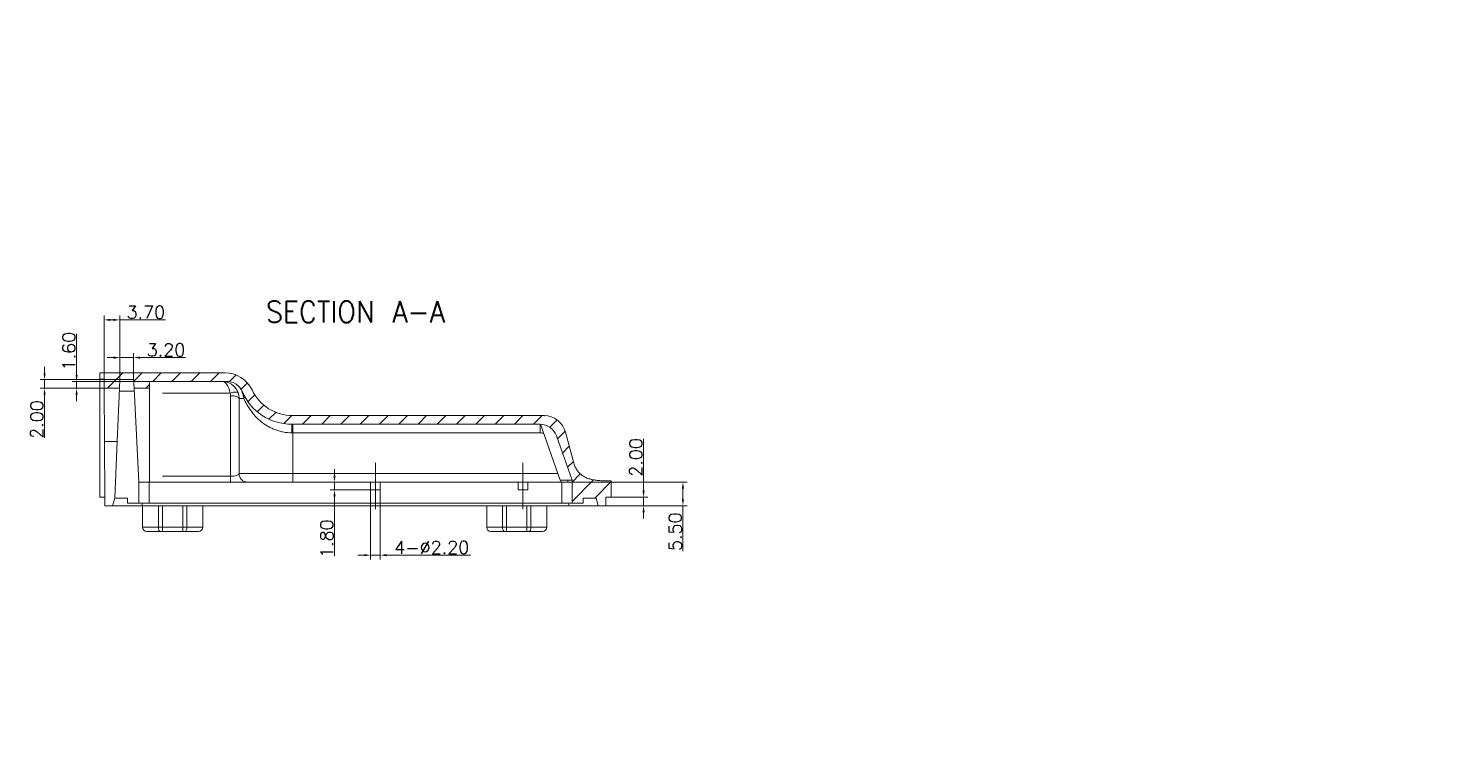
# Model space of a CAD drawing. Header units: millimetres. Extents: x -894 to 2281, y 379 to 1725.
# Drawn here: x -413.9 to -83.3, y 1052.5 to 1221.9 of the extents above; entities that cross this region are included whole.
import ezdxf
from ezdxf.lldxf.tags import DXFTag

# ---------------------------------------------------------------- set-up
doc = ezdxf.new("R2010")
doc.units = ezdxf.units.MM
for name, color, linetype, true_color in [('1', 7, 'Continuous', 0xffffff), ('6', 7, 'Continuous', 0xffffff), ('Top', 7, 'Continuous', 0xffffff)]:
    doc.layers.add(name, color=color, linetype=linetype, true_color=true_color)
doc.layers.add('尺寸线层', color=3, linetype='Continuous')
doc.styles.get("Standard").update_dxf_attribs({"font": 'txt', "bigfont": 'gbcbig.shx'})
doc.styles.add('标准', font='txt.shx')
tags = doc.linetypes.add('PHANTOM', pattern=[50.5, 18, -6.5, 6.5, -6.5, 6.5, -6.5]).pattern_tags.tags
tags[14:15] = [DXFTag(74, 4), DXFTag(75, 0), DXFTag(340, '0'), DXFTag(46, 0.0), DXFTag(50, 0.0), DXFTag(44, 0.0), DXFTag(45, 0.0)]
tags[12:13] = [DXFTag(74, 4), DXFTag(75, 0), DXFTag(340, '0'), DXFTag(46, 0.0), DXFTag(50, 0.0), DXFTag(44, 0.0), DXFTag(45, 0.0)]
tags[10:11] = [DXFTag(74, 4), DXFTag(75, 0), DXFTag(340, '0'), DXFTag(46, 0.0), DXFTag(50, 0.0), DXFTag(44, 0.0), DXFTag(45, 0.0)]
tags[8:9] = [DXFTag(74, 4), DXFTag(75, 0), DXFTag(340, '0'), DXFTag(46, 0.0), DXFTag(50, 0.0), DXFTag(44, 0.0), DXFTag(45, 0.0)]
tags[6:7] = [DXFTag(74, 4), DXFTag(75, 0), DXFTag(340, '0'), DXFTag(46, 0.0), DXFTag(50, 0.0), DXFTag(44, 0.0), DXFTag(45, 0.0)]
tags[4:5] = [DXFTag(74, 4), DXFTag(75, 0), DXFTag(340, '0'), DXFTag(46, 0.0), DXFTag(50, 0.0), DXFTag(44, 0.0), DXFTag(45, 0.0)]
doc.dimstyles.get("Standard").update_dxf_attribs({"dimtxt": 3, "dimasz": 1.5, "dimexe": 0.5, "dimexo": 0.05, "dimgap": 0.3, "dimtad": 1, "dimtih": 1, "dimtoh": 1, "dimzin": 0, "dimdsep": 46, "dimtxsty": 'Standard', "dimcen": 0.09, "dimadec": 1, "dimazin": 0, "dimtfac": 1, "dimtmove": 0, "dimatfit": 3, "dimfxl": 1, "dimtolj": 1, "dimtzin": 0, "dimlwd": 13, "dimlwe": 13, "dimarcsym": 0})
doc.dimstyles.new('小粟', dxfattribs={"dimtxt": 2.5, "dimasz": 1.5, "dimexe": 1, "dimexo": 0.05, "dimgap": 0.3, "dimtad": 1, "dimzin": 0, "dimdsep": 46, "dimtxsty": 'Standard', "dimcen": 0.09, "dimadec": 1, "dimazin": 0, "dimtfac": 1, "dimtmove": 0, "dimatfit": 3, "dimfxl": 1, "dimtolj": 1, "dimtzin": 0, "dimlwd": 13, "dimlwe": 13, "dimarcsym": 0})
doc.dimstyles.new('小粟 Standard', dxfattribs={"dimtxt": 3, "dimasz": 1.5, "dimexe": 1, "dimexo": 0.05, "dimgap": 0.3, "dimtad": 1, "dimzin": 0, "dimdsep": 46, "dimtxsty": 'Standard', "dimcen": 0.09, "dimadec": 1, "dimazin": 0, "dimtfac": 1, "dimtmove": 0, "dimatfit": 3, "dimfxl": 1, "dimtolj": 1, "dimtzin": 0, "dimlwd": 13, "dimlwe": 13, "dimarcsym": 0})

# ---------------------------------------------------------------- blocks, each defined once
blk = doc.blocks.new('*D26')
at = {"layer": 'Defpoints', "color": 0}
for p in [(-278.03, 1112.56), (-270.46, 1112.56), (-279.23, 1110.56)]:
    blk.add_point(p, dxfattribs=at)
at = {"layer": '尺寸线层', "color": 0, "lineweight": 13}
for p, q in [((-270.46, 1114.06), (-270.46, 1126.13)), ((-277.98, 1112.56), (-269.46, 1112.56)), ((-270.46, 1110.56), (-270.46, 1112.56)), ((-279.18, 1110.56), (-269.46, 1110.56)), ((-270.46, 1109.06), (-270.46, 1107.56))]:
    blk.add_line(p, q, dxfattribs=at)
at = {"layer": '尺寸线层', "color": 0}
for points in [[(-270.71, 1114.06), (-270.21, 1114.06), (-270.46, 1112.56)], [(-270.71, 1109.06), (-270.21, 1109.06), (-270.46, 1110.56)]]:
    blk.add_solid(points, dxfattribs=at)
at = {"layer": '尺寸线层', "color": 0, "insert": (-272.26, 1121.83), "char_height": 3, "attachment_point": 5, "rotation": 90, "style": '标准'}
blk.add_mtext('\\A1;2.00', dxfattribs=at)
blk = doc.blocks.new('*D27')
at = {"layer": 'Defpoints', "color": 0}
for p in [(-402.62, 1139.56), (-396.22, 1137.96), (-385.63, 1139.56)]:
    blk.add_point(p, dxfattribs=at)
at = {"layer": '尺寸线层', "color": 0, "lineweight": 13}
for p, q in [((-402.62, 1141.06), (-402.62, 1150.66)), ((-385.68, 1139.56), (-403.62, 1139.56)), ((-396.27, 1137.96), (-403.62, 1137.96)), ((-402.62, 1137.96), (-402.62, 1139.56)), ((-402.62, 1136.46), (-402.62, 1134.96))]:
    blk.add_line(p, q, dxfattribs=at)
at = {"layer": '尺寸线层', "color": 0}
for points in [[(-402.87, 1141.06), (-402.37, 1141.06), (-402.62, 1139.56)], [(-402.87, 1136.46), (-402.37, 1136.46), (-402.62, 1137.96)]]:
    blk.add_solid(points, dxfattribs=at)
at = {"layer": '尺寸线层', "color": 0, "insert": (-404.42, 1146.61), "char_height": 3, "attachment_point": 5, "rotation": 90, "style": '标准'}
blk.add_mtext('\\A1;1.60', dxfattribs=at)
blk = doc.blocks.new('*D28')
at = {"layer": 'Defpoints', "color": 0}
for p in [(-410.09, 1137.96), (-396.22, 1137.96), (-392.53, 1139.96)]:
    blk.add_point(p, dxfattribs=at)
at = {"layer": '尺寸线层', "color": 0, "lineweight": 13}
for p, q in [((-410.09, 1141.46), (-410.09, 1142.96)), ((-392.58, 1139.96), (-411.09, 1139.96)), ((-396.27, 1137.96), (-411.09, 1137.96)), ((-410.09, 1139.96), (-410.09, 1137.96)), ((-410.09, 1136.46), (-410.09, 1126.36))]:
    blk.add_line(p, q, dxfattribs=at)
at = {"layer": '尺寸线层', "color": 0}
for points in [[(-410.34, 1141.46), (-409.84, 1141.46), (-410.09, 1139.96)], [(-410.34, 1136.46), (-409.84, 1136.46), (-410.09, 1137.96)]]:
    blk.add_solid(points, dxfattribs=at)
at = {"layer": '尺寸线层', "color": 0, "insert": (-411.89, 1130.66), "char_height": 3, "attachment_point": 5, "rotation": 90, "style": '标准'}
blk.add_mtext('\\A1;2.00', dxfattribs=at)
blk = doc.blocks.new('*D29')
at = {"layer": 'Defpoints', "color": 0}
for p in [(-392.53, 1153.89), (-396.23, 1141.56), (-392.53, 1139.96)]:
    blk.add_point(p, dxfattribs=at)
at = {"layer": '尺寸线层', "color": 0, "lineweight": 13}
for p, q in [((-396.23, 1141.61), (-396.23, 1154.89)), ((-394.73, 1153.89), (-394.03, 1153.89)), ((-392.53, 1140.01), (-392.53, 1154.89)), ((-392.53, 1153.89), (-381.93, 1153.89))]:
    blk.add_line(p, q, dxfattribs=at)
at = {"layer": '尺寸线层', "color": 0}
for points in [[(-394.73, 1154.14), (-394.73, 1153.64), (-396.23, 1153.89)], [(-394.03, 1154.14), (-394.03, 1153.64), (-392.53, 1153.89)]]:
    blk.add_solid(points, dxfattribs=at)
at = {"layer": '尺寸线层', "color": 0, "insert": (-386.48, 1155.69), "char_height": 3, "attachment_point": 5, "style": '标准'}
blk.add_mtext('\\A1;3.70', dxfattribs=at)
blk = doc.blocks.new('*D30')
at = {"layer": 'Defpoints', "color": 0}
for p in [(-389.33, 1145.1), (-392.53, 1139.96), (-389.33, 1139.96)]:
    blk.add_point(p, dxfattribs=at)
at = {"layer": '尺寸线层', "color": 0, "lineweight": 13}
for p, q in [((-394.03, 1145.1), (-395.53, 1145.1)), ((-392.53, 1140.01), (-392.53, 1146.1)), ((-392.53, 1145.1), (-389.33, 1145.1)), ((-389.33, 1140.01), (-389.33, 1146.1)), ((-387.83, 1145.1), (-377.23, 1145.1))]:
    blk.add_line(p, q, dxfattribs=at)
at = {"layer": '尺寸线层', "color": 0}
for points in [[(-394.03, 1145.35), (-394.03, 1144.85), (-392.53, 1145.1)], [(-387.83, 1145.35), (-387.83, 1144.85), (-389.33, 1145.1)]]:
    blk.add_solid(points, dxfattribs=at)
at = {"layer": '尺寸线层', "color": 0, "insert": (-381.78, 1146.9), "char_height": 3, "attachment_point": 5, "style": '标准'}
blk.add_mtext('\\A1;3.20', dxfattribs=at)
blk = doc.blocks.new('*D31')
at = {"layer": 'Defpoints', "color": 0}
for p in [(-342.5, 1116.06), (-334.08, 1116.06), (-334.08, 1114.26)]:
    blk.add_point(p, dxfattribs=at)
at = {"layer": '尺寸线层', "color": 0, "lineweight": 13}
for p, q in [((-342.5, 1117.56), (-342.5, 1119.06)), ((-334.13, 1116.06), (-343.5, 1116.06)), ((-334.13, 1114.26), (-343.5, 1114.26)), ((-342.5, 1116.06), (-342.5, 1114.26)), ((-342.5, 1112.76), (-342.5, 1098.84))]:
    blk.add_line(p, q, dxfattribs=at)
at = {"layer": '尺寸线层', "color": 0}
for points in [[(-342.75, 1117.56), (-342.25, 1117.56), (-342.5, 1116.06)], [(-342.75, 1112.76), (-342.25, 1112.76), (-342.5, 1114.26)]]:
    blk.add_solid(points, dxfattribs=at)
at = {"layer": '尺寸线层', "color": 0, "insert": (-344.3, 1102.89), "char_height": 3, "attachment_point": 5, "rotation": 90, "style": '标准'}
blk.add_mtext('\\A1;1.80', dxfattribs=at)
blk = doc.blocks.new('*D33')
at = {"layer": 'Defpoints', "color": 0}
for p in [(-334.08, 1114.26), (-331.88, 1114.26), (-331.88, 1099.04)]:
    blk.add_point(p, dxfattribs=at)
at = {"layer": '尺寸线层', "color": 0, "lineweight": 13}
for p, q in [((-334.08, 1114.21), (-334.08, 1098.04)), ((-331.88, 1114.21), (-331.88, 1098.04)), ((-335.58, 1099.04), (-337.08, 1099.04)), ((-334.08, 1099.04), (-331.88, 1099.04)), ((-330.38, 1099.04), (-310.78, 1099.04))]:
    blk.add_line(p, q, dxfattribs=at)
at = {"layer": '尺寸线层', "color": 0}
for points in [[(-335.58, 1099.29), (-335.58, 1098.79), (-334.08, 1099.04)], [(-330.38, 1099.29), (-330.38, 1098.79), (-331.88, 1099.04)]]:
    blk.add_solid(points, dxfattribs=at)
at = {"layer": '尺寸线层', "color": 0, "insert": (-319.83, 1100.84), "char_height": 3, "attachment_point": 5, "style": '标准'}
blk.add_mtext('\\A1;4-%%C2.20', dxfattribs=at)
blk = doc.blocks.new('*D57')
at = {"layer": 'Defpoints', "color": 0}
for p in [(-396.13, 1420.34), (-406.84, 1284.54), (-396.13, 1284.54), (1659.05, 1138.37), (1865.25, 1138.37), (1865.25, 1089.42)]:
    blk.add_point(p, dxfattribs=at)
at = {"layer": '尺寸线层', "color": 0, "lineweight": 13}
for p, q in [((-396.18, 1420.34), (-407.84, 1420.34)), ((-406.84, 1418.84), (-406.84, 1286.04)), ((-396.18, 1284.54), (-407.84, 1284.54)), ((1659.05, 1138.32), (1659.05, 1088.92)), ((1865.25, 1138.32), (1865.25, 1088.92)), ((1660.55, 1089.42), (1863.75, 1089.42))]:
    blk.add_line(p, q, dxfattribs=at)
at = {"layer": '尺寸线层', "color": 0}
for points in [[(-407.09, 1418.84), (-406.59, 1418.84), (-406.84, 1420.34)], [(-407.09, 1286.04), (-406.59, 1286.04), (-406.84, 1284.54)], [(1660.55, 1089.67), (1660.55, 1089.17), (1659.05, 1089.42)], [(1863.75, 1089.67), (1863.75, 1089.17), (1865.25, 1089.42)]]:
    blk.add_solid(points, dxfattribs=at)
at = {"layer": '尺寸线层', "color": 0, "insert": (-408.64, 1364.24), "char_height": 3, "attachment_point": 5, "rotation": 90}
blk.add_mtext('\\A1;135.80', dxfattribs=at)
at = {"layer": '尺寸线层', "color": 0, "lineweight": -3, "insert": (1762.15, 1091.22), "char_height": 3, "attachment_point": 5, "style": '标准'}
blk.add_mtext('\\A1;206.20', dxfattribs=at)
blk = doc.blocks.new('*D58')
at = {"layer": 'Defpoints', "color": 0}
for p in [(-289.53, 1433.19), (-289.53, 1271.69), (-235.71, 1271.69), (1837.75, 1057.52), (1825.85, 1020.72), (1880.08, 1020.72)]:
    blk.add_point(p, dxfattribs=at)
at = {"layer": '尺寸线层', "color": 0, "lineweight": 13}
for p, q in [((-289.48, 1433.19), (-234.71, 1433.19)), ((-235.71, 1431.69), (-235.71, 1273.19)), ((-289.48, 1271.69), (-234.71, 1271.69)), ((1837.8, 1057.52), (1881.08, 1057.52)), ((1880.08, 1056.02), (1880.08, 1022.22)), ((1825.9, 1020.72), (1881.08, 1020.72))]:
    blk.add_line(p, q, dxfattribs=at)
at = {"layer": '尺寸线层', "color": 0}
for points in [[(-235.96, 1431.69), (-235.46, 1431.69), (-235.71, 1433.19)], [(-235.96, 1273.19), (-235.46, 1273.19), (-235.71, 1271.69)], [(1879.83, 1056.02), (1880.33, 1056.02), (1880.08, 1057.52)], [(1879.83, 1022.22), (1880.33, 1022.22), (1880.08, 1020.72)]]:
    blk.add_solid(points, dxfattribs=at)
at = {"layer": '尺寸线层', "color": 0, "insert": (-237.51, 1352.44), "char_height": 3, "attachment_point": 5, "rotation": 90}
blk.add_mtext('\\A1;161.50', dxfattribs=at)
at = {"layer": '尺寸线层', "color": 0, "lineweight": -3, "insert": (1878.53, 1039.12), "char_height": 2.5, "attachment_point": 5, "rotation": 90, "style": '标准'}
blk.add_mtext('\\A1;36.80', dxfattribs=at)
blk = doc.blocks.new('*D59')
at = {"layer": 'Defpoints', "color": 0}
for p in [(-333.38, 1285.54), (-337.63, 1261.15), (-333.38, 1253.89), (1660.05, 1057.72), (1643.88, 1020.72), (1698.45, 1020.72)]:
    blk.add_point(p, dxfattribs=at)
at = {"layer": '尺寸线层', "color": 0, "lineweight": 13}
for p, q in [((-333.38, 1285.49), (-333.38, 1252.89)), ((-337.63, 1261.1), (-337.63, 1252.89)), ((-337.63, 1253.89), (-349.25, 1253.89)), ((-334.88, 1253.89), (-336.13, 1253.89)), ((1660, 1057.72), (1642.88, 1057.72)), ((1643.88, 1056.22), (1643.88, 1022.22)), ((1698.4, 1020.72), (1642.88, 1020.72))]:
    blk.add_line(p, q, dxfattribs=at)
at = {"layer": '尺寸线层', "color": 0}
for points in [[(-336.13, 1254.14), (-336.13, 1253.64), (-337.63, 1253.89)], [(-334.88, 1254.14), (-334.88, 1253.64), (-333.38, 1253.89)], [(1643.63, 1056.22), (1644.13, 1056.22), (1643.88, 1057.72)], [(1643.63, 1022.22), (1644.13, 1022.22), (1643.88, 1020.72)]]:
    blk.add_solid(points, dxfattribs=at)
at = {"layer": '尺寸线层', "color": 0, "insert": (-344.45, 1255.69), "char_height": 3, "attachment_point": 5}
blk.add_mtext('\\A1;4.25', dxfattribs=at)
at = {"layer": '尺寸线层', "color": 0, "lineweight": -3, "insert": (1642.33, 1039.22), "char_height": 2.5, "attachment_point": 5, "rotation": 90, "style": '标准'}
blk.add_mtext('\\A1;37.00', dxfattribs=at)
blk = doc.blocks.new('*D60')
at = {"layer": 'Defpoints', "color": 0}
for p in [(-332.98, 1276.84), (-337.63, 1262.26), (-332.98, 1241.98), (1932.55, 1240.17), (1908.38, 1121.77), (1932.55, 1121.77)]:
    blk.add_point(p, dxfattribs=at)
at = {"layer": '尺寸线层', "color": 0, "lineweight": 13}
for p, q in [((-332.98, 1276.79), (-332.98, 1240.98)), ((-337.63, 1262.21), (-337.63, 1240.98)), ((-337.63, 1241.98), (-350.3, 1241.98)), ((-334.48, 1241.98), (-336.13, 1241.98)), ((1932.5, 1240.17), (1907.38, 1240.17)), ((1908.38, 1238.67), (1908.38, 1123.27)), ((1932.5, 1121.77), (1907.38, 1121.77))]:
    blk.add_line(p, q, dxfattribs=at)
at = {"layer": '尺寸线层', "color": 0}
for points in [[(-336.13, 1242.23), (-336.13, 1241.73), (-337.63, 1241.98)], [(-334.48, 1242.23), (-334.48, 1241.73), (-332.98, 1241.98)], [(1908.13, 1238.67), (1908.63, 1238.67), (1908.38, 1240.17)], [(1908.13, 1123.27), (1908.63, 1123.27), (1908.38, 1121.77)]]:
    blk.add_solid(points, dxfattribs=at)
at = {"layer": '尺寸线层', "color": 0, "insert": (-345.5, 1243.78), "char_height": 3, "attachment_point": 5}
blk.add_mtext('\\A1;4.65', dxfattribs=at)
at = {"layer": '尺寸线层', "color": 0, "lineweight": -3, "insert": (1906.83, 1180.97), "char_height": 2.5, "attachment_point": 5, "rotation": 90, "style": '标准'}
blk.add_mtext('\\A1;118.40', dxfattribs=at)
blk = doc.blocks.new('*D61')
at = {"layer": 'Defpoints', "color": 0}
for p in [(-300.03, 1457.66), (-300.03, 1449.14), (-337.63, 1442.65), (1938.05, 1240.57), (1963.25, 1121.37), (1973.87, 1121.37)]:
    blk.add_point(p, dxfattribs=at)
at = {"layer": '尺寸线层', "color": 0, "lineweight": 13}
for p, q in [((-337.63, 1442.7), (-337.63, 1458.66)), ((-300.03, 1449.19), (-300.03, 1458.66)), ((-336.13, 1457.66), (-301.53, 1457.66)), ((1938.1, 1240.57), (1974.87, 1240.57)), ((1973.87, 1239.07), (1973.87, 1122.87)), ((1963.3, 1121.37), (1974.87, 1121.37))]:
    blk.add_line(p, q, dxfattribs=at)
at = {"layer": '尺寸线层', "color": 0}
for points in [[(-336.13, 1457.91), (-336.13, 1457.41), (-337.63, 1457.66)], [(-301.53, 1457.91), (-301.53, 1457.41), (-300.03, 1457.66)], [(1973.62, 1239.07), (1974.12, 1239.07), (1973.87, 1240.57)], [(1973.62, 1122.87), (1974.12, 1122.87), (1973.87, 1121.37)]]:
    blk.add_solid(points, dxfattribs=at)
at = {"layer": '尺寸线层', "color": 0, "insert": (-318.83, 1459.46), "char_height": 3, "attachment_point": 5, "style": '标准'}
blk.add_mtext('\\A1;37.60%%P0.15', dxfattribs=at)
at = {"layer": '尺寸线层', "color": 0, "lineweight": -3, "insert": (1972.32, 1180.97), "char_height": 2.5, "attachment_point": 5, "rotation": 90, "style": '标准'}
blk.add_mtext('\\A1;119.20', dxfattribs=at)
blk = doc.blocks.new('*D62')
at = {"layer": 'Defpoints', "color": 0}
for p in [(-288.13, 1116.06), (-279.23, 1110.56), (-261.29, 1110.56)]:
    blk.add_point(p, dxfattribs=at)
at = {"layer": '尺寸线层', "color": 0, "lineweight": 13}
for p, q in [((-288.08, 1116.06), (-260.29, 1116.06)), ((-261.29, 1114.56), (-261.29, 1112.06)), ((-279.18, 1110.56), (-260.29, 1110.56)), ((-261.29, 1110.56), (-261.29, 1099.96))]:
    blk.add_line(p, q, dxfattribs=at)
at = {"layer": '尺寸线层', "color": 0}
for points in [[(-261.54, 1114.56), (-261.04, 1114.56), (-261.29, 1116.06)], [(-261.54, 1112.06), (-261.04, 1112.06), (-261.29, 1110.56)]]:
    blk.add_solid(points, dxfattribs=at)
at = {"layer": '尺寸线层', "color": 0, "insert": (-263.09, 1104.51), "char_height": 3, "attachment_point": 5, "rotation": 90}
blk.add_mtext('\\A1;5.50', dxfattribs=at)

msp = doc.modelspace()

# ---------------------------------------------------------------- hatches: boundary and pattern name
at = {"layer": 'Top', "linetype": 'Continuous', "lineweight": 15}
h = msp.add_hatch(dxfattribs=at)
h.set_pattern_fill('ANSI31', color=4, style=0)
h.set_pattern_definition([(45, (-694.5884, 753.52), (-2.245064, 2.245064), [])])
edge = h.paths.add_edge_path(flags=0)
edge.add_line((-385.631, 1139.565), (-385.631, 1137.965))
edge.add_line((-385.631, 1137.965), (-389.227, 1137.965))
edge.add_line((-389.227, 1137.965), (-389.331, 1139.965))
edge.add_line((-389.331, 1139.965), (-392.531, 1139.965))
edge.add_line((-392.531, 1139.965), (-392.618, 1137.965))
edge.add_line((-392.618, 1137.965), (-396.216, 1137.965))
edge.add_line((-396.216, 1137.965), (-396.231, 1140.065))
edge.add_line((-396.231, 1140.065), (-396.231, 1141.565))
edge.add_line((-396.231, 1141.565), (-368.055, 1141.565))
edge.add_arc((-368.055, 1134.565), 7, 25.37693, 90, ccw=False)
edge.add_arc((-352.243, 1142.065), 10.5, 205.37693, 270)
edge.add_line((-352.243, 1131.565), (-293.677, 1131.565))
edge.add_arc((-293.677, 1126.365), 5.2, 15, 90, ccw=False)
edge.add_line((-288.654, 1127.711), (-286.801, 1120.794))
edge.add_spline(control_points=[(-286.801, 1120.794), (-285.614, 1116.365), (-279.073, 1116.365)], knot_values=[0, 0, 0, 1, 1, 1], weights=[1, 1.19003, 1], degree=2, periodic=0)
edge.add_line((-279.073, 1116.365), (-278.031, 1116.365))
edge.add_line((-278.031, 1116.365), (-278.031, 1112.565))
edge.add_line((-278.031, 1112.565), (-279.231, 1112.565))
edge.add_line((-279.231, 1112.565), (-279.231, 1110.565))
edge.add_line((-279.231, 1110.565), (-281.049, 1110.565))
edge.add_line((-281.049, 1110.565), (-281.531, 1112.365))
edge.add_line((-281.531, 1112.365), (-284.531, 1112.365))
edge.add_line((-284.531, 1112.365), (-284.531, 1111.165))
edge.add_line((-284.531, 1111.165), (-287.131, 1111.165))
edge.add_line((-287.131, 1111.165), (-287.131, 1116.565))
edge.add_line((-287.131, 1116.565), (-290.788, 1126.899))
edge.add_arc((-294.559, 1125.565), 4, 19.48613, 90)
edge.add_line((-294.559, 1129.565), (-352.484, 1129.565))
edge.add_arc((-352.484, 1142.065), 12.5, 203.19984, 270, ccw=False)
edge.add_arc((-367.65, 1135.565), 4, 23.19984, 90)
edge.add_line((-367.65, 1139.565), (-385.631, 1139.565))

# ---------------------------------------------------------------- linework, layer by layer
at = {"layer": '1', "color": 7, "linetype": 'Continuous', "lineweight": 20}
for p, q in [((-396.231, 1140.065), (-396.231, 1141.565)), ((-396.231, 1141.565), (-368.055, 1141.565)), ((-396.216, 1137.965), (-396.231, 1140.065)), ((-392.618, 1137.965), (-396.216, 1137.965)), ((-392.531, 1139.965), (-392.618, 1137.965)), ((-389.331, 1139.965), (-392.531, 1139.965)), ((-389.227, 1137.965), (-389.331, 1139.965)), ((-385.631, 1137.965), (-389.227, 1137.965)), ((-385.631, 1139.565), (-385.631, 1137.965)), ((-367.65, 1139.565), (-385.631, 1139.565)), ((-352.243, 1131.565), (-293.677, 1131.565)), ((-294.559, 1129.565), (-352.484, 1129.565)), ((-288.654, 1127.711), (-286.801, 1120.794)), ((-287.131, 1116.565), (-290.788, 1126.899)), ((-287.131, 1111.165), (-287.131, 1116.565)), ((-279.073, 1116.365), (-278.031, 1116.365)), ((-278.031, 1116.365), (-278.031, 1112.565)), ((-284.531, 1111.165), (-287.131, 1111.165)), ((-281.531, 1112.365), (-284.531, 1112.365)), ((-284.531, 1112.365), (-284.531, 1111.165)), ((-281.049, 1110.565), (-281.531, 1112.365)), ((-278.031, 1112.565), (-279.231, 1112.565)), ((-279.231, 1112.565), (-279.231, 1110.565)), ((-279.231, 1110.565), (-281.049, 1110.565))]:
    msp.add_line(p, q, dxfattribs=at)
at = {"layer": '1', "color": 7, "linetype": 'Continuous', "lineweight": 20, "extrusion": (0, 0, -1)}
for centre, radius, start, end in [((368.055, 1134.565), 7, 90, 154.62307), ((352.484, 1142.065), 12.5, 270, 336.80016), ((293.677, 1126.365), 5.2, 90, 165)]:
    msp.add_arc(centre, radius, start, end, dxfattribs=at)
at = {"layer": '1', "color": 7, "linetype": 'Continuous', "lineweight": 20}
for centre, radius, start, end in [((-367.65, 1135.565), 4, 23.19984, 90), ((-352.243, 1142.065), 10.5, 205.37693, 270), ((-294.559, 1125.565), 4, 19.48613, 90)]:
    msp.add_arc(centre, radius, start, end, dxfattribs=at)
at = {"layer": '1', "color": 155, "linetype": 'Continuous', "lineweight": 15}
msp.add_rational_spline([(-286.801, 1120.794), (-285.614, 1116.365), (-279.073, 1116.365)], [1, 1.19003001044, 1], degree=2, dxfattribs=at)
at = {"layer": '1', "color": 5, "linetype": 'PHANTOM', "lineweight": 13, "ltscale": 0.1}
for points in [[(-332.981, 1109.765), (-332.981, 1117.565), (-332.981, 1120.565)], [(-298.581, 1109.765), (-298.581, 1117.565), (-298.581, 1120.565)]]:
    msp.add_open_spline(points, degree=1, knots=[0, 0, 0.7222222, 1, 1], dxfattribs=at)
at = {"layer": '6', "color": 7, "linetype": 'Continuous', "lineweight": 20}
for p, q in [((-397.231, 1141.565), (-397.231, 1140.065)), ((-396.231, 1141.565), (-397.231, 1141.565)), ((-396.231, 1140.065), (-396.231, 1141.565)), ((-368.055, 1141.565), (-396.231, 1141.565)), ((-397.231, 1140.065), (-396.231, 1140.065)), ((-397.231, 1112.565), (-397.231, 1140.065)), ((-396.216, 1137.965), (-396.231, 1140.065)), ((-396.216, 1137.965), (-392.618, 1137.965)), ((-396.126, 1125.565), (-396.216, 1137.965)), ((-392.618, 1137.965), (-393.158, 1125.565)), ((-392.618, 1137.965), (-392.531, 1139.965)), ((-392.531, 1139.965), (-389.331, 1139.965)), ((-389.227, 1137.965), (-389.331, 1139.965)), ((-389.227, 1137.965), (-385.631, 1137.965)), ((-389.227, 1137.965), (-388.079, 1116.065)), ((-385.631, 1139.565), (-367.65, 1139.565)), ((-385.631, 1137.965), (-385.631, 1139.565)), ((-385.631, 1116.065), (-385.631, 1137.965)), ((-364.731, 1118.065), (-364.731, 1135.565)), ((-352.243, 1131.565), (-293.677, 1131.565)), ((-293.677, 1131.565), (-293.578, 1131.565)), ((-352.484, 1129.565), (-294.559, 1129.565)), ((-294.489, 1129.564), (-289.889, 1116.565)), ((-286.801, 1120.794), (-288.654, 1127.711)), ((-396.126, 1125.565), (-393.158, 1125.565)), ((-396.031, 1112.465), (-396.126, 1125.565)), ((-393.158, 1125.565), (-393.731, 1112.365)), ((-287.131, 1116.565), (-290.788, 1126.899)), ((-388.131, 1116.065), (-388.131, 1111.165)), ((-388.079, 1116.065), (-388.131, 1116.065)), ((-385.631, 1116.065), (-388.079, 1116.065)), ((-366.731, 1116.065), (-385.631, 1116.065)), ((-362.731, 1116.065), (-366.731, 1116.065)), ((-352.231, 1116.065), (-362.731, 1116.065)), ((-289.784, 1116.065), (-352.231, 1116.065)), ((-334.081, 1116.065), (-334.081, 1114.265)), ((-334.081, 1114.265), (-331.881, 1114.265)), ((-331.881, 1114.265), (-331.881, 1116.065)), ((-299.681, 1116.065), (-299.681, 1114.265)), ((-298.581, 1114.265), (-299.681, 1114.265)), ((-297.481, 1114.265), (-298.581, 1114.265)), ((-297.481, 1114.265), (-297.481, 1116.065)), ((-287.131, 1116.565), (-289.889, 1116.565)), ((-288.131, 1116.065), (-289.784, 1116.065)), ((-287.131, 1111.165), (-287.131, 1116.565)), ((-279.073, 1116.365), (-278.031, 1116.365)), ((-278.031, 1112.565), (-278.031, 1116.365)), ((-397.231, 1112.565), (-396.032, 1112.565)), ((-396.031, 1112.465), (-396.031, 1110.565)), ((-393.731, 1112.365), (-394.214, 1110.565)), ((-390.731, 1112.365), (-393.731, 1112.365)), ((-390.731, 1112.365), (-390.731, 1111.165)), ((-388.131, 1111.165), (-390.731, 1111.165)), ((-385.731, 1111.165), (-388.131, 1111.165)), ((-289.531, 1111.165), (-385.731, 1111.165)), ((-287.131, 1111.165), (-289.531, 1111.165)), ((-287.131, 1111.165), (-284.531, 1111.165)), ((-284.531, 1112.365), (-281.531, 1112.365)), ((-284.531, 1112.365), (-284.531, 1111.165)), ((-281.531, 1112.365), (-281.049, 1110.565)), ((-279.231, 1112.565), (-278.031, 1112.565)), ((-279.231, 1112.565), (-279.231, 1110.565)), ((-394.214, 1110.565), (-396.031, 1110.565)), ((-387.452, 1110.565), (-394.214, 1110.565)), ((-287.811, 1110.565), (-387.452, 1110.565)), ((-387.231, 1110.565), (-387.231, 1105.565)), ((-373.231, 1105.565), (-373.231, 1110.565)), ((-307.031, 1110.565), (-307.031, 1105.565)), ((-293.031, 1105.565), (-293.031, 1110.565)), ((-281.049, 1110.565), (-287.811, 1110.565)), ((-281.049, 1110.565), (-279.231, 1110.565)), ((-386.231, 1104.565), (-383.081, 1104.565)), ((-382.606, 1104.565), (-383.081, 1104.565)), ((-377.857, 1104.565), (-382.606, 1104.565)), ((-377.382, 1104.565), (-377.857, 1104.565)), ((-377.382, 1104.565), (-374.231, 1104.565)), ((-306.031, 1104.565), (-302.881, 1104.565)), ((-302.406, 1104.565), (-302.881, 1104.565)), ((-297.657, 1104.565), (-302.406, 1104.565)), ((-297.182, 1104.565), (-297.657, 1104.565)), ((-297.182, 1104.565), (-294.031, 1104.565))]:
    msp.add_line(p, q, dxfattribs=at)
at = {"layer": '6', "color": 155, "linetype": 'Continuous', "lineweight": 15}
for p, q in [((-389.189, 1137.247), (-392.65, 1137.247)), ((-366.837, 1136.847), (-382.631, 1136.847)), ((-366.731, 1117.424), (-366.731, 1136.206)), ((-363.623, 1135.565), (-364.731, 1135.565)), ((-352.231, 1127.565), (-352.449, 1127.565)), ((-352.231, 1127.565), (-352.231, 1129.565)), ((-294.559, 1127.565), (-352.231, 1127.565)), ((-352.231, 1127.565), (-352.231, 1118.065)), ((-294.559, 1127.565), (-294.559, 1129.565)), ((-382.631, 1117.424), (-366.731, 1117.424)), ((-366.731, 1116.065), (-366.731, 1117.424)), ((-364.731, 1118.065), (-352.231, 1118.065)), ((-352.231, 1116.065), (-352.231, 1118.065)), ((-352.231, 1118.065), (-290.421, 1118.065)), ((-385.731, 1116.065), (-385.731, 1111.165)), ((-289.784, 1116.065), (-289.784, 1116.565)), ((-289.531, 1111.165), (-289.531, 1116.065)), ((-387.292, 1111.165), (-387.452, 1110.565)), ((-287.811, 1110.565), (-287.971, 1111.165)), ((-383.556, 1105.565), (-383.556, 1110.565)), ((-382.606, 1110.565), (-382.606, 1105.565)), ((-377.857, 1105.565), (-377.857, 1110.565)), ((-376.907, 1110.565), (-376.907, 1105.565)), ((-303.356, 1105.565), (-303.356, 1110.565)), ((-302.406, 1110.565), (-302.406, 1105.565)), ((-297.657, 1105.565), (-297.657, 1110.565)), ((-296.707, 1110.565), (-296.707, 1105.565)), ((-383.556, 1105.565), (-387.231, 1105.565)), ((-383.556, 1105.565), (-382.606, 1105.565)), ((-382.606, 1104.565), (-382.606, 1105.565)), ((-382.606, 1105.565), (-377.857, 1105.565)), ((-377.857, 1105.565), (-376.907, 1105.565)), ((-377.857, 1104.565), (-377.857, 1105.565)), ((-373.231, 1105.565), (-376.907, 1105.565)), ((-303.356, 1105.565), (-307.031, 1105.565)), ((-303.356, 1105.565), (-302.406, 1105.565)), ((-302.406, 1105.565), (-297.657, 1105.565)), ((-302.406, 1104.565), (-302.406, 1105.565)), ((-297.657, 1104.565), (-297.657, 1105.565)), ((-297.657, 1105.565), (-296.707, 1105.565)), ((-293.031, 1105.565), (-296.707, 1105.565))]:
    msp.add_line(p, q, dxfattribs=at)
at = {"layer": '6', "color": 7, "linetype": 'Continuous', "lineweight": 20}
for centre, radius, start, end in [((-368.055, 1134.565), 7, 25.37693, 90), ((-368.731, 1135.565), 4, 0, 90), ((-367.65, 1135.565), 4, 23.19984, 90), ((-352.243, 1142.065), 10.5, 205.37693, 270), ((-352.484, 1142.065), 12.5, 203.19984, 270), ((-293.677, 1126.365), 5.2, 15, 90), ((-294.559, 1125.565), 4, 19.48613, 90), ((-386.231, 1105.565), 1, 180, 270), ((-374.231, 1105.565), 1, 270, 0), ((-306.031, 1105.565), 1, 180, 270), ((-294.031, 1105.565), 1, 270, 0)]:
    msp.add_arc(centre, radius, start, end, dxfattribs=at)
at = {"layer": '6', "color": 155, "linetype": 'Continuous', "lineweight": 15, "extrusion": (0, 0, -1)}
msp.add_arc((368.731, 1136.206), 2, 161.3, 180, dxfattribs=at)
at = {"layer": '6', "color": 155, "linetype": 'Continuous', "lineweight": 15}
msp.add_arc((-294.559, 1125.565), 2, 65.05903, 90, dxfattribs=at)
at = {"layer": '6', "color": 7, "linetype": 'Continuous', "lineweight": 20, "extrusion": (0, 0, -1)}
msp.add_arc((362.731, 1118.065), 2, 270, 0, dxfattribs=at)
at = {"layer": '6', "color": 155, "linetype": 'Continuous', "lineweight": 15, "extrusion": (0, 0, -1)}
for centre, major_axis, ratio, start_param, end_param in [((-368.731, 1135.565), (0, 4), 0.5, 0, 1.2444198), ((-366.731, 1118.065), (-2, 0), 0.320613, 3.1415927, 4.712389)]:
    msp.add_ellipse(centre, major_axis=major_axis, ratio=ratio, start_param=start_param, end_param=end_param, dxfattribs=at)
at = {"layer": '6', "color": 155, "linetype": 'Continuous', "lineweight": 15}
for centre, major_axis, ratio, start_param, end_param in [((-366.837, 1136.206), (1.894, 0.641), 0.3053052, 0, 1.4678217), ((-366.731, 1135.565), (-2, 0), 0.320613, 3.1415927, 4.712389), ((-365.812, 1136.353), (1.838, 0.788), 0.0768687, 0, 0.3549256), ((-365.446, 1135.565), (1.788, 0.897), 0.7043465, 5.6644593, 6.2831853), ((-352.484, 1127.565), (0, 2), 0.0174173, 4.712389, 6.2831853), ((-383.081, 1105.565), (0, -1), 0.4749737, 4.712389, 6.2831853), ((-377.382, 1105.565), (0, 1), 0.4749737, 3.1415927, 4.712389), ((-302.881, 1105.565), (0, -1), 0.4749737, 4.712389, 6.2831853), ((-297.182, 1105.565), (0, 1), 0.4749737, 3.1415927, 4.712389)]:
    msp.add_ellipse(centre, major_axis=major_axis, ratio=ratio, start_param=start_param, end_param=end_param, dxfattribs=at)
at = {"layer": '6', "color": 7, "linetype": 'Continuous', "lineweight": 20, "extrusion": (0, 0, -1)}
msp.add_ellipse((-293.351, 1126.565), major_axis=(-0.302, 4.998), ratio=0.4986317, start_param=0.0301382, end_param=0.0682913, dxfattribs=at)
at = {"layer": '6', "color": 155, "linetype": 'Continuous', "lineweight": 15}
for points, knots in [([(-363.623, 1135.565), (-363.677, 1135.817), (-363.744, 1136.078), (-363.906, 1136.609), (-364.001, 1136.879), (-364.109, 1137.141)], [0, 0, 0, 0, 0.5, 0.5, 1, 1, 1, 1]), ([(-352.449, 1127.565), (-353.152, 1127.565), (-353.841, 1127.633), (-354.856, 1127.831), (-355.187, 1127.912), (-355.831, 1128.1), (-356.144, 1128.208), (-356.754, 1128.447), (-357.051, 1128.578), (-357.631, 1128.864), (-357.913, 1129.019), (-358.724, 1129.505), (-359.222, 1129.86), (-359.917, 1130.432), (-360.14, 1130.629), (-360.569, 1131.036), (-360.775, 1131.245), (-361.364, 1131.882), (-361.719, 1132.32), (-362.688, 1133.666), (-363.208, 1134.605), (-363.623, 1135.565)], [0, 0, 0, 0, 0.125, 0.125, 0.1875, 0.1875, 0.25, 0.25, 0.3125, 0.3125, 0.375, 0.375, 0.5, 0.5, 0.5625, 0.5625, 0.625, 0.625, 0.75, 0.75, 1, 1, 1, 1])]:
    msp.add_open_spline(points, degree=3, knots=knots, dxfattribs=at)
at = {"layer": '6', "color": 7, "linetype": 'Continuous', "lineweight": 20}
msp.add_rational_spline([(-286.801, 1120.794), (-285.614, 1116.365), (-279.073, 1116.365)], [1, 1.19003001044, 1], degree=2, dxfattribs=at)
msp.add_open_spline([(-288.131, 1116.565), (-288.131, 1116.405), (-288.131, 1116.282), (-288.131, 1116.11), (-288.131, 1116.065), (-288.131, 1116.065)], degree=3, knots=[0, 0, 0, 0, 0.5003846, 0.5003846, 1, 1, 1, 1], dxfattribs=at)

# ---------------------------------------------------------------- texts
at = {"layer": 'Top', "color": 6, "linetype": 'Continuous', "lineweight": -3, "insert": (-337.629, 1153.289), "char_height": 5, "attachment_point": 8, "line_spacing_factor": 0.903614, "style": '标准'}
msp.add_mtext('\\W0.9239;SECTION \\H5.00;A-A\\H5.00;', dxfattribs=at)

# ---------------------------------------------------------------- dimensions: what is measured, and where the dimension line sits
at = {"layer": '尺寸线层', "lineweight": -3}
for base, p1, p2, picture, middle in [((1973.869, 1121.374), (1938.049, 1240.574), (1963.249, 1121.374), '*D61', (1973.869, 1180.974)), ((1880.084, 1020.719), (1837.748, 1057.519), (1825.848, 1020.719), '*D58', (1880.084, 1039.119)), ((1643.881, 1020.719), (1660.048, 1057.719), (1698.448, 1020.719), '*D59', (1643.881, 1039.219)), ((1908.38, 1121.774), (1932.549, 1240.174), (1932.549, 1121.774), '*D60', (1908.38, 1180.974))]:
    dim = msp.add_linear_dim(base=base, p1=p1, p2=p2, angle=90, dimstyle='小粟', override={"dimtxsty": '标准'}, dxfattribs=at)
    dim.commit()
    dim.dimension.update_dxf_attribs({"geometry": picture, "text_midpoint": middle, "dimtype": 160})
at = {"layer": '尺寸线层'}
for base, p1, p2, text, picture, middle in [((-300.031, 1457.656), (-337.631, 1442.651), (-300.031, 1449.144), '<>%%P0.15', '*D61', (-318.831, 1457.656)), ((-331.881, 1099.042), (-334.081, 1114.265), (-331.881, 1114.265), '4-%%C<>', '*D33', (-319.831, 1099.042))]:
    dim = msp.add_linear_dim(base=base, p1=p1, p2=p2, text=text, dimstyle='小粟 Standard', override={"dimtxsty": '标准'}, dxfattribs=at)
    dim.commit()
    dim.dimension.update_dxf_attribs({"geometry": picture, "text_midpoint": middle, "dimtype": 160})
for base, p1, p2, picture, middle in [((-235.713, 1271.694), (-289.531, 1433.194), (-289.531, 1271.694), '*D58', (-235.713, 1352.444)), ((-406.843, 1284.544), (-396.126, 1420.344), (-396.126, 1284.544), '*D57', (-406.843, 1364.241)), ((-261.295, 1110.565), (-288.131, 1116.065), (-279.231, 1110.565), '*D62', (-261.295, 1104.515))]:
    dim = msp.add_linear_dim(base=base, p1=p1, p2=p2, angle=90, dimstyle='小粟 Standard', dxfattribs=at)
    dim.commit()
    dim.dimension.update_dxf_attribs({"geometry": picture, "text_midpoint": middle, "dimtype": 160})
at = {"layer": '尺寸线层', "lineweight": -3}
dim = msp.add_linear_dim(base=(1865.248, 1089.416), p1=(1659.048, 1138.374), p2=(1865.248, 1138.374), dimstyle='Standard', override={"dimtxsty": '标准'}, dxfattribs=at)
dim.commit()
dim.dimension.update_dxf_attribs({"geometry": '*D57', "text_midpoint": (1762.148, 1091.216)})
at = {"layer": '尺寸线层'}
for base, p1, p2, picture, middle in [((-333.381, 1253.894), (-337.631, 1261.148), (-333.381, 1285.544), '*D59', (-344.446, 1253.894)), ((-332.981, 1241.98), (-337.631, 1262.257), (-332.981, 1276.844), '*D60', (-345.501, 1241.98))]:
    dim = msp.add_linear_dim(base=base, p1=p1, p2=p2, dimstyle='小粟 Standard', dxfattribs=at)
    dim.commit()
    dim.dimension.update_dxf_attribs({"geometry": picture, "text_midpoint": middle, "dimtype": 160})
for base, p1, p2, picture, middle in [((-392.531, 1153.886), (-396.231, 1141.565), (-392.531, 1139.965), '*D29', (-386.481, 1153.886)), ((-389.331, 1145.096), (-392.531, 1139.965), (-389.331, 1139.965), '*D30', (-381.781, 1145.096))]:
    dim = msp.add_linear_dim(base=base, p1=p1, p2=p2, dimstyle='小粟 Standard', override={"dimtxsty": '标准'}, dxfattribs=at)
    dim.commit()
    dim.dimension.update_dxf_attribs({"geometry": picture, "text_midpoint": middle, "dimtype": 160})
for base, p1, p2, picture, middle in [((-402.62, 1139.565), (-396.216, 1137.965), (-385.631, 1139.565), '*D27', (-404.42, 1146.615)), ((-410.094, 1137.965), (-392.531, 1139.965), (-396.216, 1137.965), '*D28', (-411.894, 1130.665))]:
    dim = msp.add_linear_dim(base=base, p1=p1, p2=p2, angle=90, dimstyle='小粟 Standard', override={"dimtxsty": '标准'}, dxfattribs=at)
    dim.commit()
    dim.dimension.update_dxf_attribs({"geometry": picture, "text_midpoint": middle})
for base, p1, p2, picture, middle in [((-270.458, 1112.565), (-279.231, 1110.565), (-278.031, 1112.565), '*D26', (-270.458, 1121.828)), ((-342.499, 1116.065), (-334.081, 1114.265), (-334.081, 1116.065), '*D31', (-342.499, 1102.885))]:
    dim = msp.add_linear_dim(base=base, p1=p1, p2=p2, angle=90, dimstyle='小粟 Standard', override={"dimtxsty": '标准'}, dxfattribs=at)
    dim.commit()
    dim.dimension.update_dxf_attribs({"geometry": picture, "text_midpoint": middle, "dimtype": 160})

doc.saveas('drawing.dxf')
